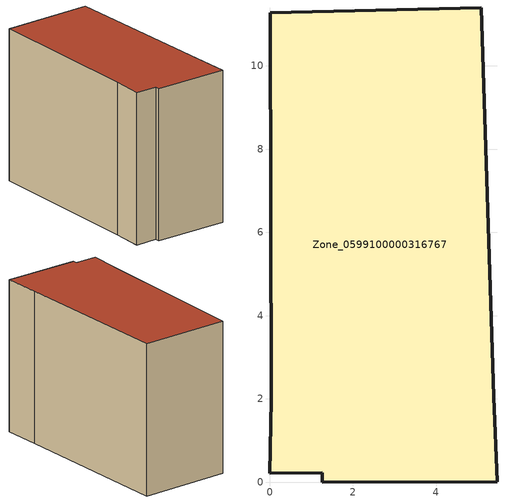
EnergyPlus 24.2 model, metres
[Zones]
Zone_0599100000316767
 floor ground (C_G): 5.38,2.05 5.47,0 1.26,0 1.26,0.22 0,0.2 0.04,1.98 0.01,11.28 5.08,11.39 z0
 wall outside (C_F): 0,0.2 1.26,0.22 1.26,0 5.47,0 5.38,2.05 5.08,11.39 0.01,11.28 0.04,1.98 0,0.2 z0:8.59
 roof outside (C_R): 5.08,11.39 0.01,11.28 0.04,1.98 0,0.2 1.26,0.22 1.26,0 5.47,0 5.38,2.05 z8.59
[BUILDING]
Pand.0599100000316767: North Axis=0; Terrain=City; Loads Convergence Tolerance Value=0.04; Temperature Convergence Tolerance Value=0.4; Solar Distribution=FullExterior; Maximum Number of Warmup Days=25; Minimum Number of Warmup Days=1
[Site:Location]
Rotterdam.The.Hague.AP_ZH_NLD Design_Conditions: Latitude=51.96; Longitude=4.45; Time Zone=1; Elevation=-4.5
[SITE:GROUNDTEMPERATURE:BUILDINGSURFACE]
18, 18, 18, 18, 18, 18, 18, 18, 18, 18, 18, 18
[MATERIAL] Thermal Absorptance=0.9; Solar Absorptance=0.7; Visible Absorptance=0.7
Name | Roughness | Thickness | Conductivity | Density | Specific Heat
G.TI.1975-1991 | MediumSmooth | 0.15 | 0.288461 | 540 | 1210
F.TI.1975-1991 | Rough | 0.3 | 0.230769 | 1920 | 840
R.TI.1975-1991 | MediumRough | 0.2 | 0.153846 | 1500 | 1000
[CONSTRUCTION]
C_G: G.TI.1975-1991
C_F: F.TI.1975-1991
C_R: R.TI.1975-1991
[ZONE]
Zone_0599100000316767: Type=1; Multiplier=1; Ceiling Height=Autocalculate; Volume=Autocalculate; Floor Area=autocalculate; Part of Total Floor Area=Yes
[ZONEINFILTRATION:DESIGNFLOWRATE]
Infil_Zone_0599100000316767: Zone or ZoneList or Space or SpaceList=Zone_0599100000316767; Schedule=AlwaysOn; Design Flow Rate Calculation Method=Flow/Area; Flow Rate per Floor Area=0.003; Constant Term Coefficient=1; Temperature Term Coefficient=0; Velocity Term Coefficient=0; Velocity Squared Term Coefficient=0
[HVACTEMPLATE:ZONE:IDEALLOADSAIRSYSTEM]
Zone_0599100000316767: Maximum Heating Supply Air Temperature=50; Minimum Cooling Supply Air Temperature=13; Maximum Heating Supply Air Humidity Ratio=0.0156; Minimum Cooling Supply Air Humidity Ratio=0.0077; Heating Limit=NoLimit; Cooling Limit=NoLimit; Dehumidification Control Type=ConstantSensibleHeatRatio; Cooling Sensible Heat Ratio=0.7; Dehumidification Setpoint=60; Humidification Control Type=None; Humidification Setpoint=30; Outdoor Air Method=None; Outdoor Air Flow Rate per Person=0.00944; Outdoor Air Flow Rate per Zone Floor Area=0; Outdoor Air Flow Rate per Zone=0; Demand Controlled Ventilation Type=None; Outdoor Air Economizer Type=NoEconomizer; Heat Recovery Type=None; Sensible Heat Recovery Effectiveness=0.7; Latent Heat Recovery Effectiveness=0.65
[ZONECONTROL:THERMOSTAT]
ThermostatControl_Zone_0599100000316767: Zone or ZoneList=Zone_0599100000316767; Control Type Schedule=DualSetpointControlType; Control 1=Thermostat_Zone_0599100000316767; Temperature Difference Between Cutout And Setpoint=0
[THERMOSTATSETPOINT:DUALSETPOINT]
Thermostat_Zone_0599100000316767: Heating Setpoint Temperature Schedule=HeatingSetpoint_Zone_0599100000316767; Cooling Setpoint Temperature Schedule=CoolingSetpoint_Zone_0599100000316767
[SCHEDULE:COMPACT]
HeatingSetpoint_Zone_0599100000316767: Through: 12/31, For: AllDays, Until: 24:00, 21
CoolingSetpoint_Zone_0599100000316767: Through: 12/31, For: AllDays, Until: 24:00, 24
DualSetpointControlType: Through: 12/31, For: AllDays, Until: 24:00, 4
AlwaysOn: Through: 12/31, For: AllDays, Until: 24:00, 1
